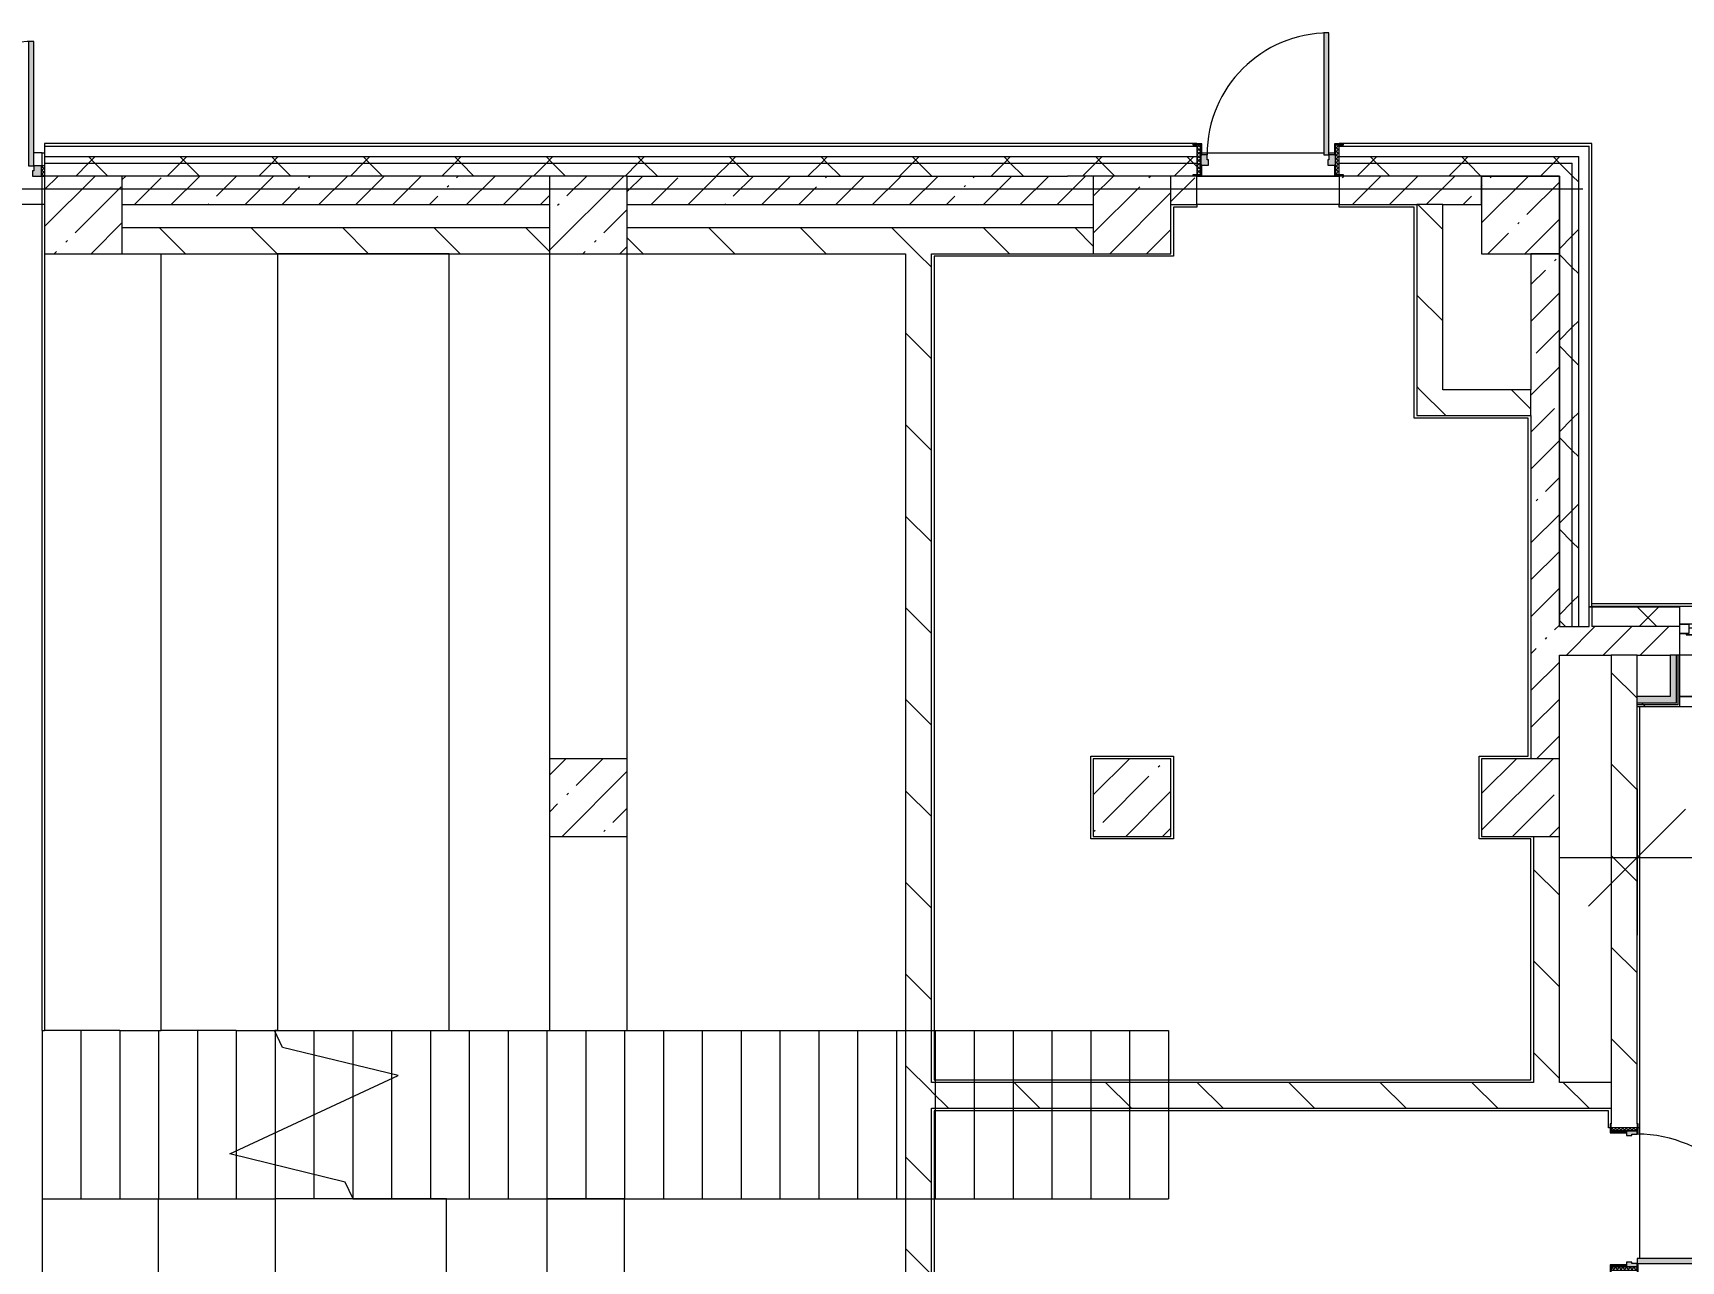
# Model space of a CAD drawing. Header units: millimetres. Extents: x 81425 to 274970, y -8553 to 29000.
# Drawn here: x 169780 to 182510, y 18720 to 28205 of the extents above; entities that cross this region are included whole.
import ezdxf

# ---------------------------------------------------------------- set-up
doc = ezdxf.new("R2010")
doc.units = ezdxf.units.MM
for name, color, linetype, lineweight in [('A-ANNO-DIMS', 7, 'Continuous', 9), ('A-ANNO-DIMS-500', 7, 'Continuous', 9), ('A-GLAZ-3', 7, 'Continuous', 5), ('A-WALL', 7, 'Continuous', 9), ('A-WALL-7', 7, 'Continuous', 5), ('I-WALL-3', 7, 'Continuous', 5), ('S-COLS-1', 7, 'Continuous', 5), ('S-STRS-3', 7, 'Continuous', 5), ('S-STRS-MBND-1', 7, 'Continuous', 5), ('Оси', 7, 'Continuous', 9)]:
    doc.layers.add(name, color=color, linetype=linetype, lineweight=lineweight)
for name, color, linetype, lineweight, true_color in [('A-DOOR-5', 7, 'Continuous', 5, 0xe2e2e2), ('A-DOOR-6', 7, 'Continuous', 5, 0xaaaaaa), ('A-DOOR-FRAM-3', 7, 'Continuous', 5, 0xe2e2e2), ('A-DOOR-FRAM-4', 7, 'Continuous', 5, 0xaaaaaa), ('A-FLOR-2', 7, 'Continuous', 5, 0xaaaaaa), ('I-WALL-1', 7, 'Continuous', 5, 0xe7e7e7), ('I-WALL-2', 7, 'Continuous', 9, 0xe7e7e7)]:
    doc.layers.add(name, color=color, linetype=linetype, lineweight=lineweight, true_color=true_color)
doc.styles.add('ISOCPEUR_4', font='isocpeur.ttf', dxfattribs={"width": 0.9, "height": 1000})
doc.dimstyles.new('ISO-2_0_0_9К_Средний_округл2_2', dxfattribs={"dimscale": 304.8, "dimtxt": 995.981176, "dimasz": 2.46063, "dimexe": 1.968504, "dimexo": 0, "dimgap": 0, "dimtad": 1, "dimdec": 0, "dimrnd": 10, "dimzin": 0, "dimdsep": 46, "dimtxsty": 'ISOCPEUR_4', "dimblk1": 'OBLIQUE', "dimblk2": 'OBLIQUE', "dimsah": 1, "dimcen": 0.09, "dimdle": 1.968504, "dimazin": 0, "dimtfac": 1, "dimtdec": 4, "dimtix": 1, "dimtmove": 0, "dimatfit": 3, "dimfxl": 1, "dimtvp": 1, "dimtolj": 1, "dimtzin": 0, "dimarcsym": 2})
pattern_1 = [(45, (147960.08, 0), (-285.123, 285.123), []), (45, (148245.2, 0), (-285.123, 285.123), [504.031, -100.806, 16.764, -84.042])]
pattern_2 = [(135, (147960.1, 0), (-353.5534, -353.5534), [])]
pattern_3 = [(45, (147960.1, 0), (-353.5534, 353.5534), []), (135, (147960.1, 0), (-353.5534, -353.5534), [])]
pattern_4 = [(45, (147960.1, 0), (-530.33, 530.33), []), (135, (147960.1, 0), (-530.33, -530.33), [])]

# ---------------------------------------------------------------- blocks, each defined once
blk = doc.blocks.new('BSC_Колонна _Прямоугольная - 600х600-V61-1_8_3_птичка')
at = {"layer": 'S-COLS-1'}
h = blk.add_hatch(dxfattribs=at)
h.set_pattern_fill('FP_88', color=256, style=0, pattern_type=2)
h.set_pattern_definition([(45, (-26110, -26800), (-285.123, 285.123), []), (45, (-25824.88, -26800), (-285.123, 285.123), [504.031, -100.806, 16.764, -84.042])])
h.paths.add_polyline_path([(300, -300), (300, 300), (-300, 300), (-300, -300), (-208, -300)])
for p, q in [((300, 300), (-300, 300)), ((-300, 300), (-300, -300)), ((300, -300), (300, 300)), ((-300, -300), (300, -300))]:
    blk.add_line(p, q, dxfattribs=at)
blk = doc.blocks.new('BSC_Колонна _Прямоугольная - 600х600-V93-1_8_3_птичка')
at = {"layer": 'S-COLS-1'}
h = blk.add_hatch(dxfattribs=at)
h.set_pattern_fill('FP_125', color=256, style=0, pattern_type=2)
h.set_pattern_definition([(45, (-30310, -26800), (-285.123, 285.123), []), (45, (-30024.88, -26800), (-285.123, 285.123), [504.031, -100.806, 16.764, -84.042])])
h.paths.add_polyline_path([(-300, -300), (300, -300), (300, 300), (-300, 300), (-300, 80)])
for p, q in [((300, 300), (-300, 300)), ((-300, 300), (-300, -300)), ((300, -300), (300, 300)), ((-300, -300), (300, -300))]:
    blk.add_line(p, q, dxfattribs=at)
blk = doc.blocks.new('BSC_Колонна _Прямоугольная - 600х600-V117-1_8_3_птичка')
at = {"layer": 'S-COLS-1'}
h = blk.add_hatch(dxfattribs=at)
h.set_pattern_fill('FP_136', color=256, style=0, pattern_type=2)
h.set_pattern_definition([(45, (-22210, -26800), (-285.123, 285.123), []), (45, (-21924.88, -26800), (-285.123, 285.123), [504.031, -100.806, 16.764, -84.042])])
h.paths.add_polyline_path([(-300, -300), (300, -300), (300, 300), (-300, 300), (-300, -100)])
for p, q in [((300, 300), (-300, 300)), ((-300, 300), (-300, -300)), ((300, -300), (300, 300)), ((-300, -300), (300, -300))]:
    blk.add_line(p, q, dxfattribs=at)
blk = doc.blocks.new('120_Окно_СКБ_2Ст - 120_Окно_СКБ_2Ст 3100х2500 _мал_створка слева_-V127-1_8_3_птичка')
at = {"layer": 'A-GLAZ-3'}
for p, q in [((-1550, -127), (-1550, -57)), ((-1550, -57), (-1480, -57)), ((1550, -57), (-1550, -57)), ((-1480, -127), (-1550, -127)), ((-1550, -127), (-1500, -127)), ((-1480, -127), (-1500, -127)), ((-1500, -127), (-1500, -137)), ((-1480, -57), (-1480, -127)), ((650, -87), (-1480, -87)), ((-1480, -87), (-1480, -127)), ((-1430, -137), (-1430, -87)), ((-1430, -107), (600, -107)), ((600, -117), (-1430, -117)), ((600, -137), (600, -87)), ((650, -127), (650, -57)), ((650, -57), (720, -57)), ((650, -127), (650, -87)), ((720, -127), (650, -127)), ((670, -127), (650, -127)), ((670, -127), (700, -127)), ((670, -137), (670, -127)), ((720, -127), (700, -127)), ((700, -127), (700, -137)), ((720, -57), (720, -127)), ((1480, -87), (720, -87)), ((720, -87), (720, -127)), ((770, -137), (770, -87)), ((770, -107), (1430, -107)), ((1430, -117), (770, -117)), ((1430, -137), (1430, -87)), ((1480, -127), (1480, -57)), ((1480, -57), (1550, -57)), ((1480, -127), (1480, -87)), ((1550, -127), (1480, -127)), ((1500, -127), (1480, -127)), ((1500, -127), (1550, -127)), ((1500, -137), (1500, -127)), ((1550, -57), (1550, -127)), ((-1500, -137), (670, -137)), ((670, -137), (-1500, -137)), ((700, -137), (1500, -137)), ((1500, -137), (700, -137))]:
    blk.add_line(p, q, dxfattribs=at)
blk = doc.blocks.new('110_Дверь_СКБ_1Ст_Внутренняя1 - Д-4к_п__1100x2100h_Артистические EI30-23988509-1_8_3_птичка')
at = {"layer": 'A-DOOR-5'}
h = blk.add_hatch(color=256, dxfattribs=at)
h.paths.add_polyline_path([(537.5, 20), (537.5, 100), (512.5, 100), (512.5, 60), (502.5, 60), (502.5, 20), (522.5, 20)])
h.paths.add_polyline_path([(-477.5, 60), (-487.5, 60), (-487.5, 100), (-512.5, 100), (-512.5, 20), (-477.5, 20), (-477.5, 44)])
at = {"layer": 'A-DOOR-6'}
h = blk.add_hatch(dxfattribs=at)
h.set_pattern_fill('FP_121', color=256, style=0, pattern_type=2)
h.set_pattern_definition([(135, (1751.41, 164.685), (-14.14214, -14.14214), []), (225, (1751.41, 164.685), (14.14214, -14.14214), [])])
h.paths.add_polyline_path([(562.5, 100), (537.5, 100), (537.5, -100), (562.5, -100), (562.5, -72.6)])
at = {"layer": 'A-DOOR-FRAM-3'}
for points in [[(512.5, 156.8), (512.5, 1100), (472.5, 1100), (472.5, 100), (512.5, 100), (512.5, 120)], [(-497.5, 100), (-497.5, 108), (-567.5, 108), (-567.5, 100), (-512.5, 100)], [(-497.5, -72.6), (-497.5, 20), (-512.5, 20), (-512.5, -100), (-497.5, -100)], [(592.5, 108), (522.5, 108), (522.5, 100), (592.5, 100)], [(537.5, -100), (537.5, 20), (522.5, 20), (522.5, -100)], [(-497.5, -108), (-497.5, -100), (-567.5, -100), (-567.5, -108), (-512.5, -108)], [(592.5, -100), (522.5, -100), (522.5, -108), (592.5, -108)]]:
    blk.add_hatch(color=256, dxfattribs=at).paths.add_polyline_path(points)
at = {"layer": 'A-DOOR-FRAM-4'}
h = blk.add_hatch(dxfattribs=at)
h.set_pattern_fill('FP_122', color=256, style=0, pattern_type=2)
h.set_pattern_definition([(45, (-371.384, 164.685), (-14.1421, 14.1421), []), (135, (-371.384, 164.685), (-14.1421, -14.1421), [])])
h.paths.add_polyline_path([(-512.5, -100), (-512.5, 100), (-537.5, 100), (-537.5, -100)])
at = {"layer": 'A-DOOR-6'}
for p, q in [((512.5, 1100), (472.5, 1100)), ((472.5, 1100), (472.5, 100)), ((512.5, 100), (512.5, 1100)), ((472.5, 100), (512.5, 100))]:
    blk.add_line(p, q, dxfattribs=at)
blk.add_arc((512.5, 100), 1000, 90, 180, dxfattribs=at)
at = {"layer": 'A-DOOR-FRAM-4'}
for p, q in [((-497.5, 108), (-567.5, 108)), ((-567.5, 108), (-567.5, 100)), ((-567.5, 100), (-497.5, 100)), ((-512.5, 100), (-537.5, 100)), ((-537.5, 100), (-537.5, -100)), ((-487.5, 100), (-512.5, 100)), ((-512.5, 100), (-512.5, 20)), ((-512.5, -100), (-512.5, 100)), ((-497.5, 100), (-512.5, 100)), ((-512.5, 100), (-512.5, 99)), ((-512.5, 99), (-497.5, 99)), ((-512.5, 20), (-477.5, 20)), ((-497.5, 20), (-512.5, 20)), ((-512.5, 20), (-512.5, -100)), ((-497.5, 100), (-497.5, 108)), ((-497.5, 99), (-497.5, 100)), ((-497.5, -100), (-497.5, 20)), ((-487.5, 60), (-487.5, 100)), ((-477.5, 60), (-487.5, 60)), ((-477.5, 20), (-477.5, 60)), ((512.5, 60), (502.5, 60)), ((502.5, 60), (502.5, 20)), ((502.5, 20), (537.5, 20)), ((512.5, 100), (512.5, 60)), ((537.5, 100), (512.5, 100)), ((592.5, 108), (522.5, 108)), ((522.5, 108), (522.5, 100)), ((537.5, 100), (522.5, 100)), ((522.5, 100), (522.5, 99)), ((522.5, 100), (592.5, 100)), ((522.5, 99), (537.5, 99)), ((537.5, 20), (522.5, 20)), ((522.5, 20), (522.5, -100)), ((537.5, 20), (537.5, 100)), ((562.5, 100), (537.5, 100)), ((537.5, 100), (537.5, -100)), ((537.5, 99), (537.5, 100)), ((537.5, -100), (537.5, 20)), ((562.5, -100), (562.5, 100)), ((592.5, 100), (592.5, 108)), ((-497.5, -100), (-567.5, -100)), ((-567.5, -100), (-567.5, -108)), ((-567.5, -108), (-497.5, -108)), ((-537.5, -100), (-512.5, -100)), ((-512.5, -100), (-497.5, -100)), ((-497.5, -108), (-497.5, -100)), ((522.5, -100), (537.5, -100)), ((592.5, -100), (522.5, -100)), ((522.5, -100), (522.5, -108)), ((522.5, -108), (592.5, -108)), ((537.5, -100), (562.5, -100)), ((592.5, -108), (592.5, -100))]:
    blk.add_line(p, q, dxfattribs=at)
blk = doc.blocks.new('Перекрытия 3 - Перекрытия 4-20977624-1_8_3_птичка')
at = {"layer": 'S-STRS-3'}
for p, q in [((21910, 26500), (21910, 20500)), ((22810, 20500), (22810, 26500)), ((25034, 26500), (23710, 26500)), ((23710, 26500), (23710, 20500)), ((25034, 20500), (25034, 26500)), ((25810, 26500), (25810, 22600)), ((26410, 22600), (26410, 26500)), ((25810, 22000), (25810, 20500)), ((26410, 20500), (26410, 22000)), ((22490, 20500), (21910, 20500)), ((23390, 20500), (22810, 20500)), ((23710, 20500), (23687, 20500)), ((23710, 20500), (25034, 20500)), ((25810, 20500), (26410, 20500))]:
    blk.add_line(p, q, dxfattribs=at)
blk = doc.blocks.new('110_Дверь_СКБ_1Ст_Наружная - ДН-2д_л__ Дверь из подвала ЛК _900 мм в свету_ 3300 фрамуга метал-22954314-1_8_3_птичка')
at = {"layer": 'A-DOOR-5'}
h = blk.add_hatch(color=256, dxfattribs=at)
h.paths.add_polyline_path([(-492, 30), (-492, 113), (-562, 113), (-562, 105), (-500, 105), (-500, 30)])
h.paths.add_polyline_path([(540, 30), (540, 105), (601, 105), (601, 113), (532, 113), (532, 30)])
h = blk.add_hatch(color=256, dxfattribs=at)
h.paths.add_polyline_path([(540, -50), (540, 30), (489, 30), (489, -10), (480, -10), (480, -50), (489, -50)])
h.paths.add_polyline_path([(-450, -50), (-440, -50), (-440, -10), (-450, -10), (-450, 30), (-500, 30), (-500, -50)])
h = blk.add_hatch(color=256, dxfattribs=at)
h.paths.add_polyline_path([(-562, -133), (-492, -133), (-492, -50), (-500, -50), (-500, -125), (-562, -125)])
h.paths.add_polyline_path([(601, -133), (601, -125), (540, -125), (540, -50), (532, -50), (532, -133), (570, -133)])
at = {"layer": 'A-DOOR-6'}
h = blk.add_hatch(dxfattribs=at)
h.set_pattern_fill('FP_152', color=256, style=0, pattern_type=2)
h.set_pattern_definition([(135, (1756.41, 179.685), (-14.14214, -14.14214), []), (225, (1756.41, 179.685), (14.14214, -14.14214), [])])
h.paths.add_polyline_path([(570, -125), (570, 105), (540, 105), (540, -125)])
at = {"layer": 'A-DOOR-FRAM-3'}
blk.add_hatch(color=256, dxfattribs=at).paths.add_polyline_path([(450, 30), (489, 30), (489, 970), (450, 970), (450, 45)])
at = {"layer": 'A-DOOR-FRAM-4'}
h = blk.add_hatch(dxfattribs=at)
h.set_pattern_fill('FP_153', color=256, style=0, pattern_type=2)
h.set_pattern_definition([(45, (-366.384, 179.685), (-14.1421, 14.1421), []), (135, (-366.384, 179.685), (-14.1421, -14.1421), [])])
h.paths.add_polyline_path([(-530, -125), (-500, -120), (-500, 105), (-530, 105), (-530, -119)])
at = {"layer": 'A-DOOR-6'}
for p, q in [((489, 970), (450, 970)), ((450, 970), (450, 30)), ((489, 30), (489, 970)), ((-492, 113), (-562, 113)), ((-562, 113), (-562, 105)), ((-562, 105), (-500, 105)), ((-500, 105), (-500, 30)), ((-500, 30), (-492, 30)), ((-492, 30), (-492, 113)), ((450, 30), (489, 30)), ((601, 113), (532, 113)), ((532, 113), (532, 30)), ((532, 30), (540, 30)), ((540, 30), (540, 105)), ((540, 105), (601, 105)), ((601, 105), (601, 113)), ((-562, -125), (-562, -133)), ((-500, -125), (-562, -125)), ((-492, -50), (-500, -50)), ((-500, -50), (-500, -125)), ((-492, -133), (-492, -50)), ((540, -50), (532, -50)), ((532, -50), (532, -133)), ((540, -125), (540, -50)), ((601, -125), (540, -125)), ((601, -133), (601, -125)), ((-562, -133), (-492, -133)), ((532, -133), (601, -133))]:
    blk.add_line(p, q, dxfattribs=at)
blk.add_arc((489, 30), 940, 90, 180, dxfattribs=at)
at = {"layer": 'A-DOOR-FRAM-4'}
for p, q in [((-500, 105), (-530, 105)), ((-530, 105), (-530, -125)), ((-500, -125), (-500, 105)), ((-450, 30), (-500, 30)), ((-500, 30), (-500, -50)), ((-450, -10), (-450, 30)), ((489, 30), (489, -10)), ((540, 30), (489, 30)), ((570, 105), (540, 105)), ((540, 105), (540, -125)), ((540, -50), (540, 30)), ((570, -125), (570, 105)), ((-530, -125), (-500, -125)), ((-500, -50), (-440, -50)), ((-440, -10), (-450, -10)), ((-440, -50), (-440, -10)), ((489, -10), (480, -10)), ((480, -10), (480, -50)), ((480, -50), (540, -50)), ((540, -125), (570, -125))]:
    blk.add_line(p, q, dxfattribs=at)
blk = doc.blocks.new('BSC_Колонна _Прямоугольная - 600х600-V136-1_8_3_птичка')
at = {"layer": 'S-COLS-1'}
h = blk.add_hatch(dxfattribs=at)
h.set_pattern_fill('FP_154', color=256, style=0, pattern_type=2)
h.set_pattern_definition([(45, (-33310, -22300), (-285.123, 285.123), []), (45, (-33024.88, -22300), (-285.123, 285.123), [504.031, -100.806, 16.764, -84.042])])
h.paths.add_polyline_path([(300, -300), (300, 300), (-300, 300), (-300, -300), (100, -300)])
for p, q in [((300, 300), (-300, 300)), ((-300, 300), (-300, -300)), ((300, -300), (300, 300)), ((-300, -300), (300, -300))]:
    blk.add_line(p, q, dxfattribs=at)
blk = doc.blocks.new('BSC_Колонна _Прямоугольная - 600х600-24272014-1_8_3_птичка')
at = {"layer": 'S-COLS-1'}
h = blk.add_hatch(dxfattribs=at)
h.set_pattern_fill('FP_166', color=256, style=0, pattern_type=2)
h.set_pattern_definition([(45, (-26110, -22300), (-285.123, 285.123), []), (45, (-25824.88, -22300), (-285.123, 285.123), [504.031, -100.806, 16.764, -84.042])])
h.paths.add_polyline_path([(-150, -300), (300, -300), (300, 300), (-300, 300), (-300, -300)])
for p, q in [((300, 300), (-300, 300)), ((-300, 300), (-300, -300)), ((300, -300), (300, 300)), ((-300, -300), (300, -300))]:
    blk.add_line(p, q, dxfattribs=at)
blk = doc.blocks.new('BSC_Колонна _Прямоугольная - 600х600-V177-1_8_3_птичка')
at = {"layer": 'S-COLS-1'}
h = blk.add_hatch(dxfattribs=at)
h.set_pattern_fill('FP_193', color=256, style=0, pattern_type=2)
h.set_pattern_definition([(45, (-30310, -22300), (-285.123, 285.123), []), (45, (-30024.88, -22300), (-285.123, 285.123), [504.031, -100.806, 16.764, -84.042])])
h.paths.add_polyline_path([(-300, -300), (300, -300), (300, 300), (-300, 300), (-300, -289)])
for p, q in [((300, 300), (-300, 300)), ((-300, 300), (-300, -300)), ((300, -300), (300, 300)), ((-300, -300), (300, -300))]:
    blk.add_line(p, q, dxfattribs=at)
blk = doc.blocks.new('110_Дверь_СКБ_2Ст_Наружная - ДН-1_л_ Двухстворчатая 1450 х3300 _h_ в свету с верхним остеклением-23567691-1_8_3_птичка')
at = {"layer": 'A-DOOR-5'}
for points in [[(785, -45), (785, 915), (745, 915), (745, -45)], [(-705, -45), (-705, 525), (-745, 525), (-745, -45)]]:
    blk.add_hatch(color=256, dxfattribs=at).paths.add_polyline_path(points)
h = blk.add_hatch(color=256, dxfattribs=at)
h.paths.add_polyline_path([(785, -125), (845, -125), (845, -45), (785, -45), (785, -85), (775, -85), (775, -125)])
h.paths.add_polyline_path([(-805, -125), (-735, -125), (-735, -85), (-745, -85), (-745, -45), (-805, -45), (-805, -51)])
at = {"layer": 'A-DOOR-6'}
h = blk.add_hatch(dxfattribs=at)
h.set_pattern_fill('FP_195', color=256, style=0, pattern_type=2)
h.set_pattern_definition([(135, (1501.41, 189.685), (-14.14214, -14.14214), []), (225, (1501.41, 189.685), (14.14214, -14.14214), [])])
h.paths.add_polyline_path([(845, -125), (870, -125), (870, -45), (845, -45), (845, -85)])
at = {"layer": 'A-DOOR-FRAM-4'}
h = blk.add_hatch(dxfattribs=at)
h.set_pattern_fill('FP_196', color=256, style=0, pattern_type=2)
h.set_pattern_definition([(45, (-621.384, 189.685), (-14.1421, 14.1421), []), (135, (-621.384, 189.685), (-14.1421, -14.1421), [])])
h.paths.add_polyline_path([(-805, -125), (-811, -45), (-830, -51), (-830, -125), (-811, -125)])
at = {"layer": 'A-DOOR-6'}
for p, q in [((785, 915), (745, 915)), ((745, 915), (745, -45)), ((785, -45), (785, 915)), ((-745, 525), (-745, -45)), ((-705, 525), (-745, 525)), ((-705, -45), (-705, 525)), ((-745, -45), (-705, -45)), ((745, -45), (785, -45))]:
    blk.add_line(p, q, dxfattribs=at)
for centre, radius, start, end in [((785, -45), 960, 90, 180), ((-745, -45), 570, 0, 90)]:
    blk.add_arc(centre, radius, start, end, dxfattribs=at)
at = {"layer": 'A-DOOR-FRAM-4'}
for p, q in [((-805, -45), (-830, -45)), ((-830, -45), (-830, -125)), ((-830, -125), (-805, -125)), ((-745, -45), (-805, -45)), ((-805, -45), (-805, -125)), ((-805, -125), (-805, -45)), ((-805, -125), (-735, -125)), ((-745, -85), (-745, -45)), ((-735, -85), (-745, -85)), ((-735, -125), (-735, -85)), ((785, -85), (775, -85)), ((775, -85), (775, -125)), ((775, -125), (845, -125)), ((785, -45), (785, -85)), ((845, -45), (785, -45)), ((845, -125), (845, -45)), ((870, -45), (845, -45)), ((845, -45), (845, -125)), ((845, -125), (870, -125)), ((870, -125), (870, -45))]:
    blk.add_line(p, q, dxfattribs=at)
blk = doc.blocks.new('Перекрытия 2 - Перекрытия 4-32990152-1_8_3_птичка')
at = {"layer": 'S-STRS-3'}
for p, q in [((21910, 19180), (22510, 19180)), ((21910, 19180), (21910, 15200)), ((22810, 19180), (23410, 19180)), ((22810, 15200), (22810, 19180)), ((25034, 19180), (23710, 19180)), ((23710, 19180), (23710, 15200)), ((25034, 15200), (25034, 19180)), ((26410, 19180), (25810, 19180)), ((25810, 19180), (25810, 15200)), ((26410, 18430), (26410, 19180)), ((26410, 15200), (26410, 17830)), ((22810, 15200), (21910, 15200)), ((23710, 15200), (22810, 15200)), ((23710, 15200), (25034, 15200)), ((25810, 15200), (26410, 15200))]:
    blk.add_line(p, q, dxfattribs=at)
blk = doc.blocks.new('Зашивка приборов отопления11 - Зашивка приборов отопления-33278624-1_8_3_птичка')
at = {"layer": 'A-WALL-7'}
for p, q in [((37640, 23400), (34540, 23400)), ((34540, 23079), (37640, 23079)), ((37640, 23079), (34540, 23079)), ((34540, 23004), (37640, 23004))]:
    blk.add_line(p, q, dxfattribs=at)
blk = doc.blocks.new('BSC_Колонна _Прямоугольная - 600х600-V201-1_8_3_птичка')
at = {"layer": 'S-COLS-1'}
for p, q in [((300, 300), (-300, 300)), ((-300, 300), (-300, -300)), ((300, -300), (300, 300)), ((-300, -300), (300, -300))]:
    blk.add_line(p, q, dxfattribs=at)
blk = doc.blocks.new('DIMBLOCK180-1_8_3_птичка')
at = {"layer": 'A-ANNO-DIMS-500'}
for p, q in [((182170, 22367), (182170, 21236)), ((182170, 21836), (182170, 22367)), ((186230, 22367), (186230, 21236)), ((186230, 21836), (186230, 22367)), ((181570, 21836), (186830, 21836))]:
    blk.add_line(p, q, dxfattribs=at)
at = {"layer": 'A-ANNO-DIMS-500', "lineweight": 20}
for p, q in [((182170, 21836), (182545, 22211)), ((186230, 21836), (186605, 22211)), ((182170, 21836), (181795, 21461)), ((186230, 21836), (185855, 21461))]:
    blk.add_line(p, q, dxfattribs=at)
at = {"layer": 'A-ANNO-DIMS-500', "color": 0, "insert": (182888, 23143), "char_height": 1000, "width": 3148.83, "attachment_point": 1, "line_spacing_factor": 1.149209, "style": 'ISOCPEUR_4'}
blk.add_mtext('4060', dxfattribs=at)
blk = doc.blocks.new('_Oblique')
at = {"color": 0, "linetype": 'ByBlock', "lineweight": -2}
blk.add_line((-0.5, -0.5), (0.5, 0.5), dxfattribs=at)

msp = doc.modelspace()

# ---------------------------------------------------------------- hatches: boundary and pattern name
at = {"layer": 'A-WALL-7'}
h = msp.add_hatch(dxfattribs=at)
h.set_pattern_fill('FP_83', color=256, style=0, pattern_type=2)
h.set_pattern_definition(pattern_3)
h.paths.add_polyline_path([(181720.1, 27200), (181720.1, 27250), (179870.1, 27250), (179870.1, 27200), (181680.6, 27200)])
h.paths.add_polyline_path([(168170.1, 27200), (168170.1, 27250), (167570.3, 27250), (167570.3, 27200)])
h.paths.add_polyline_path([(169870.1, 27200), (178770.1, 27200), (178770.1, 27250), (169870.1, 27250), (169870.1, 27210)])
h.paths.add_polyline_path([(165770.3, 27200), (166670.3, 27200), (166670.3, 27250), (165770.3, 27250), (165770.3, 27210)])
h.paths.add_polyline_path([(163070.3, 27200), (163070.3, 27250), (161690.1, 27250), (161690.1, 27200), (162270.1, 27200)])
h.paths.add_polyline_path([(164870.3, 27200), (164870.3, 27250), (163970.3, 27250), (163970.3, 27200), (164559, 27200)])
h = msp.add_hatch(dxfattribs=at)
h.set_pattern_fill('FP_83', color=256, style=0, pattern_type=2)
h.set_pattern_definition(pattern_3)
h.paths.add_polyline_path([(173770.1, 27100), (178738.1, 27102), (178738.1, 27110), (178770.1, 27115.5), (178770.1, 27200), (169870.1, 27200), (169870.1, 27100), (171073.2, 27100)])
h.paths.add_polyline_path([(162720.1, 27100), (163070.3, 27100), (163070.3, 27200), (161690.1, 27200), (161690.1, 27100), (162270.1, 27100)])
h.paths.add_polyline_path([(164870.3, 27100), (164870.3, 27200), (163970.3, 27197.6), (163970.3, 27100)])
h.paths.add_polyline_path([(180970.1, 27100), (181670.1, 27100), (181670.1, 27200), (179870.1, 27200), (179870.1, 27110), (179902.1, 27109.2), (179902.1, 27102), (180469.6, 27100)])
h.paths.add_polyline_path([(165770.3, 27100), (166670.3, 27100), (166670.3, 27200), (165770.3, 27200), (165770.3, 27166.5)])
h.paths.add_polyline_path([(168170.1, 27100), (168170.1, 27200), (167570.3, 27200), (167570.3, 27100)])
h = msp.add_hatch(dxfattribs=at)
h.set_pattern_fill('FP_83', color=256, style=0, pattern_type=2)
h.set_pattern_definition(pattern_3)
h.paths.add_polyline_path([(181720.1, 23620), (181720.1, 27200), (181670.1, 27199.5), (181670.1, 23620)])
h = msp.add_hatch(dxfattribs=at)
h.set_pattern_fill('FP_83', color=256, style=0, pattern_type=2)
h.set_pattern_definition(pattern_3)
h.paths.add_polyline_path([(181670.1, 23620), (181670.1, 27100), (181570.1, 27100), (181570.4, 23620)])
h = msp.add_hatch(dxfattribs=at)
h.set_pattern_fill('FP_83', color=256, style=0, pattern_type=2)
h.set_pattern_definition(pattern_3)
h.paths.add_polyline_path([(181820.1, 23620), (182500.1, 23620), (182500.1, 23769.7), (181820.1, 23769.7), (181820.1, 23628.5)])
h.paths.add_polyline_path([(186442.8, 23620), (186450.1, 23620), (186450.1, 23769.7), (185600.1, 23769.7), (185600.1, 23620), (186429.8, 23620)])
at = {"layer": 'I-WALL-1'}
msp.add_hatch(color=256, dxfattribs=at).paths.add_polyline_path([(182425.1, 23079), (182475.1, 23079), (182475.1, 23400), (182425.1, 23400)])
at = {"layer": 'I-WALL-2'}
msp.add_hatch(color=256, dxfattribs=at).paths.add_polyline_path([(182475.1, 23029), (182475.1, 23079), (182170.1, 23079), (182170.1, 23029), (182425.1, 23029)])
at = {"layer": 'I-WALL-3'}
h = msp.add_hatch(dxfattribs=at)
h.set_pattern_fill('FP_63', color=256, style=0, pattern_type=2)
h.set_pattern_definition(pattern_1)
h.paths.add_polyline_path([(171670.1, 26880), (173770.1, 26880), (173770.1, 27100), (170470.1, 27100), (170470.1, 26880), (171073.2, 26880)])
h = msp.add_hatch(dxfattribs=at)
h.set_pattern_fill('FP_63', color=256, style=0, pattern_type=2)
h.set_pattern_definition(pattern_1)
h.paths.add_polyline_path([(176720.1, 26880), (177770.1, 26880), (177770.1, 27100), (174370.1, 27100), (174370.1, 26880), (176520.1, 26880)])
h = msp.add_hatch(dxfattribs=at)
h.set_pattern_fill('FP_63', color=256, style=0, pattern_type=2)
h.set_pattern_definition(pattern_1)
h.paths.add_polyline_path([(178590.1, 26880), (178770.1, 26880), (178770.1, 27100), (178570.1, 27095.1), (178570.1, 26880)])
h.paths.add_polyline_path([(177970.1, 26880), (177970.1, 27100), (177770.1, 27100), (177770.1, 26880), (177950.1, 26880)])
h.paths.add_polyline_path([(180970.1, 26880), (180970.1, 27100), (179870.1, 27100), (179870.1, 26880), (180669.6, 26880)])
h = msp.add_hatch(dxfattribs=at)
h.set_pattern_fill('FP_93', color=256, style=0, pattern_type=2)
h.set_pattern_definition(pattern_2)
h.paths.add_polyline_path([(180669.6, 25450), (180669.6, 26880), (180469.6, 26880), (180469.6, 25450)])
h = msp.add_hatch(dxfattribs=at)
h.set_pattern_fill('FP_93', color=256, style=0, pattern_type=2)
h.set_pattern_definition(pattern_2)
h.paths.add_polyline_path([(170770.1, 26500), (173770.1, 26500), (173770.1, 26700), (170470.1, 26700), (170470.1, 26500)])
h = msp.add_hatch(dxfattribs=at)
h.set_pattern_fill('FP_93', color=256, style=0, pattern_type=2)
h.set_pattern_definition(pattern_2)
h.paths.add_polyline_path([(177970.1, 26500), (177970.1, 26700), (174370.1, 26700), (174370.1, 26500), (177950.1, 26500)])
h = msp.add_hatch(dxfattribs=at)
h.set_pattern_fill('FP_93', color=256, style=0, pattern_type=2)
h.set_pattern_definition(pattern_2)
h.paths.add_polyline_path([(176650, 15200), (176720.1, 15200), (176720.1, 26500), (176520.1, 26500), (176520.1, 15200)])
h = msp.add_hatch(dxfattribs=at)
h.set_pattern_fill('FP_63', color=256, style=0, pattern_type=2)
h.set_pattern_definition(pattern_1)
h.paths.add_polyline_path([(181350.1, 22600), (181570.1, 22600), (181570.1, 26500), (181350.1, 26500), (181350.1, 23013.1)])
h = msp.add_hatch(dxfattribs=at)
h.set_pattern_fill('FP_93', color=256, style=0, pattern_type=2)
h.set_pattern_definition(pattern_2)
h.paths.add_polyline_path([(181350.1, 25250), (181350.1, 25450), (180469.6, 25450), (180469.6, 25250), (181330.1, 25250)])
h = msp.add_hatch(dxfattribs=at)
h.set_pattern_fill('FP_63', color=256, style=0, pattern_type=2)
h.set_pattern_definition(pattern_1)
h.paths.add_polyline_path([(182226.9, 23400), (182500.1, 23400), (182500.1, 23620), (181570.1, 23619.7), (181570.1, 23400), (182170.1, 23400)])
h.paths.add_polyline_path([(186230.1, 23400), (186450.1, 23400), (186450.1, 23619.7), (186443.1, 23612.7)])
h.paths.add_polyline_path([(186230.1, 23400), (186442.8, 23620), (185600.1, 23619.7), (185600.1, 23400), (185944.8, 23400)])
h = msp.add_hatch(dxfattribs=at)
h.set_pattern_fill('FP_93', color=256, style=0, pattern_type=2)
h.set_pattern_definition(pattern_2)
h.paths.add_polyline_path([(182090.1, 17850), (182170.1, 17850), (182170.1, 18650), (181970.1, 18650), (181970.1, 17850)])
h.paths.add_polyline_path([(182170.1, 19750), (182170.1, 23400), (181970.1, 23400), (181970.1, 19750)])
h = msp.add_hatch(dxfattribs=at)
h.set_pattern_fill('FP_199', color=256, style=0, pattern_type=2)
h.set_pattern_definition(pattern_4)
h.paths.add_polyline_path([(182475.1, 23016.5), (182487.6, 23016.5), (182487.6, 23029), (182170.1, 23029), (182170.1, 23016.5), (182425.1, 23016.5)])
h = msp.add_hatch(dxfattribs=at)
h.set_pattern_fill('FP_199', color=256, style=0, pattern_type=2)
h.set_pattern_definition(pattern_4)
h.paths.add_polyline_path([(182475.1, 23004), (182500.1, 23004), (182500.1, 23016.5), (182170.1, 23016.5), (182170.1, 23004), (182425.1, 23004)])
h = msp.add_hatch(dxfattribs=at)
h.set_pattern_fill('FP_93', color=256, style=0, pattern_type=2)
h.set_pattern_definition(pattern_2)
h.paths.add_polyline_path([(181570.1, 20100), (181570.1, 22000), (181370.1, 22000), (181370.1, 20100)])
h = msp.add_hatch(dxfattribs=at)
h.set_pattern_fill('FP_93', color=256, style=0, pattern_type=2)
h.set_pattern_definition(pattern_2)
h.paths.add_polyline_path([(181350.1, 19900), (181970.1, 19900), (181970.1, 20100), (176720.1, 20100), (176722.9, 19900), (180367.9, 19900)])
at = {"layer": 'S-COLS-1'}
h = msp.add_hatch(dxfattribs=at)
h.set_pattern_fill('FP_63', color=256, style=0, pattern_type=2)
h.set_pattern_definition(pattern_1)
h.paths.add_polyline_path([(180970.1, 26500), (181570.1, 26500), (181570.1, 27100), (180970.1, 27100), (180970.1, 26677.6)])

# ---------------------------------------------------------------- linework, layer by layer
at = {"layer": 'A-FLOR-2'}
for p, q in [((169850.1, 27280), (169785.1, 27280)), ((169850.1, 27180), (169850.1, 27280)), ((169850.1, 20500), (169850.1, 27100)), ((178770.1, 26880), (178770.1, 26860)), ((179870.1, 26860), (179870.1, 26880)), ((178770.1, 26860), (178590.1, 26860)), ((178590.1, 26860), (178590.1, 26480)), ((180449.6, 26860), (179870.1, 26860)), ((180449.6, 25230), (180449.6, 26860)), ((178590.1, 26480), (176740.1, 26480)), ((176740.1, 26480), (176740.1, 20120)), ((181330.1, 25230), (180449.6, 25230)), ((181330.1, 22620), (181330.1, 25230)), ((182190.1, 23004), (182190.1, 18740)), ((177950.1, 21980), (177950.1, 22620)), ((177950.1, 22620), (178590.1, 22620)), ((178590.1, 22620), (178590.1, 21980)), ((180950.1, 21980), (180950.1, 22620)), ((180950.1, 22620), (181330.1, 22620)), ((178590.1, 21980), (177950.1, 21980)), ((181350.1, 21980), (180950.1, 21980)), ((181350.1, 20120), (181350.1, 21980)), ((176740.1, 20120), (181350.1, 20120)), ((181950.1, 19880), (176740.1, 19880)), ((176740.1, 19880), (176740.1, 15220)), ((181950.1, 19750), (181950.1, 19880)), ((181962.1, 19750), (181950.1, 19750)), ((182190.1, 19750), (182178.1, 19750))]:
    msp.add_line(p, q, dxfattribs=at)
at = {"layer": 'A-WALL'}
for p, q in [((169870.1, 27330), (178770.1, 27330)), ((169870.1, 27250), (178770.1, 27250)), ((179870.1, 27330), (181800.1, 27330)), ((179870.1, 27250), (181720.1, 27250)), ((181720.1, 23620), (181720.1, 27250)), ((181800.1, 23620), (181800.1, 27330)), ((169870.1, 27200), (178770.1, 27200)), ((179870.1, 27200), (181670.1, 27200)), ((181670.1, 23620), (181670.1, 27200)), ((177970.1, 27100), (177770.1, 27100)), ((178770.1, 27100), (178570.1, 27100)), ((180970.1, 27100), (179870.1, 27100)), ((180669.6, 26880), (180469.6, 26880)), ((181350.1, 25250), (181350.1, 25450)), ((182500.1, 23772.7), (181800.1, 23772.7)), ((182500.1, 23769.7), (181800.1, 23769.7)), ((181820.1, 23777.7), (181820.1, 23772.7)), ((181820.1, 23769.7), (181820.1, 23620)), ((181570.1, 23620), (181800.1, 23620)), ((182500.1, 23620), (181820.1, 23620)), ((182170.1, 23400), (181970.1, 23400)), ((182500.1, 23400), (182425.1, 23400)), ((182475.1, 23029), (182475.1, 23400)), ((182487.6, 23016.5), (182487.6, 23400)), ((182475.1, 23029), (182170.1, 23029)), ((182487.6, 23016.5), (182170.1, 23016.5))]:
    msp.add_line(p, q, dxfattribs=at)
at = {"layer": 'A-WALL-7'}
for p, q in [((169850.1, 27280), (169870.1, 27280)), ((178770.1, 27350), (169870.1, 27350)), ((169870.1, 27350), (169870.1, 27180)), ((178808.1, 27280), (179750.1, 27280)), ((179790.1, 27280), (179832.1, 27280)), ((181820.1, 27350), (179870.1, 27350)), ((181820.1, 23777.7), (181820.1, 27350)), ((173770.1, 27100), (173770.1, 27100)), ((174370.1, 27100), (177770.1, 27100)), ((179870.1, 27100), (178770.1, 27100)), ((180970.1, 27100), (181570.1, 27100)), ((181570.1, 27100), (181570.1, 23620)), ((181819.9, 23799.7), (188085.1, 23799.7)), ((181820.1, 23777.7), (187970.1, 23777.7)), ((182500.1, 23620), (182500.1, 23777.7))]:
    msp.add_line(p, q, dxfattribs=at)
at = {"layer": 'I-WALL-3'}
for p, q in [((173770.1, 27100), (170470.1, 27100)), ((178770.1, 26880), (178770.1, 27100)), ((178770.1, 27100), (179870.1, 27100)), ((179870.1, 27100), (179870.1, 26880)), ((180970.1, 26880), (180970.1, 27100)), ((169870.1, 26880), (168170.5, 26880)), ((170470.1, 26880), (173770.1, 26880)), ((174370.1, 26880), (177970.1, 26880)), ((178570.1, 26880), (178770.1, 26880)), ((179870.1, 26880), (178770.1, 26880)), ((179870.1, 26880), (180469.6, 26880)), ((180469.6, 26880), (180469.6, 25250)), ((180669.6, 26880), (180970.1, 26880)), ((180669.6, 25450), (180669.6, 26880)), ((173770.1, 26700), (170470.1, 26700)), ((177970.1, 26700), (174370.1, 26700)), ((170470.1, 26500), (173770.1, 26500)), ((174370.1, 26500), (176520.1, 26500)), ((176520.1, 26500), (176520.1, 15200)), ((176720.1, 20100), (176720.1, 26500)), ((176720.1, 26500), (177970.1, 26500)), ((181350.1, 26500), (181350.1, 25450)), ((181570.1, 26500), (181350.1, 26500)), ((181570.1, 23620), (181570.1, 26500)), ((181350.1, 25450), (180669.6, 25450)), ((180469.6, 25250), (181350.1, 25250)), ((181350.1, 25250), (181350.1, 22600)), ((182500.1, 23004), (182500.1, 23620)), ((181570.1, 22600), (181570.1, 23400)), ((181570.1, 23400), (181970.1, 23400)), ((181970.1, 23400), (181970.1, 19780)), ((182170.1, 23400), (182425.1, 23400)), ((182170.1, 19780), (182170.1, 23400)), ((182425.1, 23400), (182425.1, 23079)), ((182520.1, 23400), (182500.1, 23400)), ((182425.1, 23079), (182170.1, 23079)), ((182170.1, 23004), (182500.1, 23004)), ((181370.1, 22000), (181370.1, 20100)), ((181570.1, 20100), (181570.1, 22000)), ((181370.1, 20100), (176720.1, 20100)), ((181970.1, 20100), (181570.1, 20100)), ((176720.1, 15200), (176720.1, 19900)), ((176720.1, 19900), (181970.1, 19900))]:
    msp.add_line(p, q, dxfattribs=at)
at = {"layer": 'S-COLS-1'}
for p, q in [((181570.1, 27100), (180970.1, 27100)), ((180970.1, 27100), (180970.1, 26500)), ((181570.1, 26500), (181570.1, 27100)), ((180970.1, 26500), (181570.1, 26500))]:
    msp.add_line(p, q, dxfattribs=at)
at = {"layer": 'S-STRS-3'}
for p, q in [((169850.1, 20500), (169850.1, 19200)), ((169850.1, 20500), (169870.1, 20500)), ((169850.1, 20500), (169850.1, 19200)), ((170150.1, 20500), (170150.1, 19200)), ((170150.1, 20500), (170150.1, 19200)), ((170450.1, 20500), (170750.1, 20500)), ((170450.1, 20500), (170450.1, 19200)), ((170450.1, 20500), (170450.1, 19200)), ((170750.1, 20500), (170770.1, 20500)), ((170750.1, 20500), (170750.1, 19200)), ((170750.1, 20500), (170750.1, 19200)), ((171050.1, 20500), (171050.1, 19200)), ((171050.1, 20500), (171050.1, 19200)), ((171350.1, 20500), (171647, 20500)), ((171350.1, 20500), (171350.1, 19570.2)), ((171350.1, 20500), (171350.1, 19570.2)), ((171650.1, 20493.4), (171650.1, 19710.1)), ((171650.1, 20493.4), (171650.1, 19710.1)), ((171950.1, 20311.1), (171950.1, 19850)), ((171950.1, 20311.1), (171950.1, 19850)), ((172250.1, 20238.2), (172250.1, 19989.9)), ((172250.1, 20238.2), (172250.1, 19989.9)), ((172550.1, 20165.3), (172550.1, 20129.8)), ((172550.1, 20165.3), (172550.1, 20129.8)), ((171350.1, 19534.7), (171350.1, 19200)), ((171350.1, 19534.7), (171350.1, 19200)), ((171650.1, 19461.8), (171650.1, 19200)), ((171650.1, 19461.8), (171650.1, 19200)), ((171950.1, 19388.9), (171950.1, 19200)), ((171950.1, 19388.9), (171950.1, 19200)), ((170450.1, 19200), (170750.1, 19200)), ((171350.1, 19200), (171650.1, 19200)), ((172250.1, 19206.6), (172250.1, 19200)), ((172250.1, 19206.6), (172250.1, 19200)), ((172250.1, 19200), (172253.2, 19200))]:
    msp.add_line(p, q, dxfattribs=at)
at = {"layer": 'S-STRS-MBND-1'}
for p, q in [((171647, 20500), (171670.1, 20500)), ((171707.6, 20370), (171647, 20500)), ((171650.1, 20500), (171650.1, 20493.4)), ((171650.1, 20500), (171650.1, 20493.4)), ((171950.1, 20500), (171950.1, 20311.1)), ((171950.1, 20500), (171950.1, 20311.1)), ((172121.5, 20500), (178550.1, 20500)), ((172250.1, 20500), (172250.1, 20238.2)), ((172250.1, 20500), (172250.1, 20238.2)), ((172550.1, 20500), (172550.1, 20165.3)), ((172550.1, 20500), (172550.1, 20165.3)), ((172850.1, 20500), (172850.1, 19200)), ((172850.1, 20500), (172850.1, 19200)), ((173150.1, 20500), (173150.1, 19200)), ((173150.1, 20500), (173150.1, 19200)), ((173450.1, 20500), (173450.1, 19200)), ((173450.1, 20500), (173450.1, 19200)), ((173750.1, 20500), (173750.1, 19200)), ((173750.1, 20500), (173750.1, 19200)), ((174050.1, 20500), (174050.1, 19200)), ((174050.1, 20500), (174050.1, 19200)), ((174350.1, 20500), (174350.1, 19200)), ((174350.1, 20500), (174350.1, 19200)), ((174650.1, 20500), (174650.1, 19200)), ((174650.1, 20500), (174650.1, 19200)), ((174950.1, 20500), (174950.1, 19200)), ((174950.1, 20500), (174950.1, 19200)), ((175250.1, 20500), (175250.1, 19200)), ((175250.1, 20500), (175250.1, 19200)), ((175550.1, 20500), (175550.1, 19200)), ((175550.1, 20500), (175550.1, 19200)), ((175850.1, 20500), (175850.1, 19200)), ((175850.1, 20500), (175850.1, 19200)), ((176150.1, 20500), (176150.1, 19200)), ((176150.1, 20500), (176150.1, 19200)), ((176450.1, 20500), (176450.1, 19200)), ((176450.1, 20500), (176450.1, 19200)), ((176750.1, 20500), (176750.1, 19200)), ((176750.1, 20500), (176750.1, 19200)), ((177050.1, 20500), (177050.1, 19200)), ((177050.1, 20500), (177050.1, 19200)), ((177350.1, 20500), (177350.1, 19200)), ((177350.1, 20500), (177350.1, 19200)), ((177650.1, 20500), (177650.1, 19200)), ((177650.1, 20500), (177650.1, 19200)), ((177950.1, 20500), (177950.1, 19200)), ((177950.1, 20500), (177950.1, 19200)), ((178250.1, 20500), (178250.1, 19200)), ((178250.1, 20500), (178250.1, 19200)), ((178550.1, 20500), (178550.1, 19200)), ((172600.1, 20153.1), (171707.6, 20370)), ((171300.1, 19546.9), (172600.1, 20153.1)), ((172550.1, 20129.8), (172550.1, 19200)), ((172550.1, 20129.8), (172550.1, 19200)), ((172250.1, 19989.9), (172250.1, 19206.6)), ((172250.1, 19989.9), (172250.1, 19206.6)), ((171950.1, 19850), (171950.1, 19388.9)), ((171950.1, 19850), (171950.1, 19388.9)), ((171650.1, 19710.1), (171650.1, 19461.8)), ((171650.1, 19710.1), (171650.1, 19461.8)), ((172192.6, 19330), (171300.1, 19546.9)), ((171350.1, 19570.2), (171350.1, 19534.7)), ((171350.1, 19570.2), (171350.1, 19534.7)), ((172253.2, 19200), (172192.6, 19330)), ((172253.2, 19200), (178550.1, 19200))]:
    msp.add_line(p, q, dxfattribs=at)
at = {"layer": 'Оси'}
msp.add_line((169250.6, 27000), (181750.6, 27000), dxfattribs=at)

# ---------------------------------------------------------------- block references
at = {"layer": 'A-DOOR-6'}
for name, p in [('110_Дверь_СКБ_2Ст_Наружная - ДН-1_л_ Двухстворчатая 1450 х3300 _h_ в свету с верхним остеклением-23567691-1_8_3_птичка', (169000.6, 27225)), ('110_Дверь_СКБ_1Ст_Наружная - ДН-2д_л__ Дверь из подвала ЛК _900 мм в свету_ 3300 фрамуга метал-22954314-1_8_3_птичка', (179300.6, 27235))]:
    msp.add_blockref(name, p, dxfattribs=at)
at = {"layer": 'A-DOOR-6', "rotation": 269.9999999999999}
msp.add_blockref('110_Дверь_СКБ_1Ст_Внутренняя1 - Д-4к_п__1100x2100h_Артистические EI30-23988509-1_8_3_птичка', (182070.1, 19212.5), dxfattribs=at)
at = {"layer": 'A-GLAZ-3'}
msp.add_blockref('120_Окно_СКБ_2Ст - 120_Окно_СКБ_2Ст 3100х2500 _мал_створка слева_-V127-1_8_3_птичка', (184050.1, 23694.7), dxfattribs=at)
at = {"layer": 'A-WALL-7'}
msp.add_blockref('Зашивка приборов отопления11 - Зашивка приборов отопления-33278624-1_8_3_птичка', (147960.1, 0), dxfattribs=at)
at = {"layer": 'S-COLS-1'}
for name, p in [('BSC_Колонна _Прямоугольная - 600х600-V117-1_8_3_птичка', (170170.1, 26800)), ('BSC_Колонна _Прямоугольная - 600х600-V61-1_8_3_птичка', (174070.1, 26800)), ('BSC_Колонна _Прямоугольная - 600х600-V93-1_8_3_птичка', (178270.1, 26800)), ('BSC_Колонна _Прямоугольная - 600х600-24272014-1_8_3_птичка', (174070.1, 22300)), ('BSC_Колонна _Прямоугольная - 600х600-V177-1_8_3_птичка', (178270.1, 22300)), ('BSC_Колонна _Прямоугольная - 600х600-V201-1_8_3_птичка', (178270.1, 22300)), ('BSC_Колонна _Прямоугольная - 600х600-V136-1_8_3_птичка', (181270.1, 22300))]:
    msp.add_blockref(name, p, dxfattribs=at)
at = {"layer": 'S-STRS-3'}
for name, p in [('Перекрытия 3 - Перекрытия 4-20977624-1_8_3_птичка', (147960.1, 0)), ('Перекрытия 2 - Перекрытия 4-32990152-1_8_3_птичка', (147940.1, 20))]:
    msp.add_blockref(name, p, dxfattribs=at)

# ---------------------------------------------------------------- dimensions: what is measured, and where the dimension line sits
at = {"layer": 'A-ANNO-DIMS'}
dim = msp.add_linear_dim(base=(186230.1, 21836.4), p1=(182170.1, 22366.8), p2=(186230.1, 22366.8), dimstyle='ISO-2_0_0_9К_Средний_округл2_2', override={"dimpost": '<>', "dimfxl": 4060}, dxfattribs=at)
dim.commit()
dim.dimension.update_dxf_attribs({"geometry": 'DIMBLOCK180-1_8_3_птичка', "text_midpoint": (184200.1, 22336.4)})

doc.saveas('drawing.dxf')
